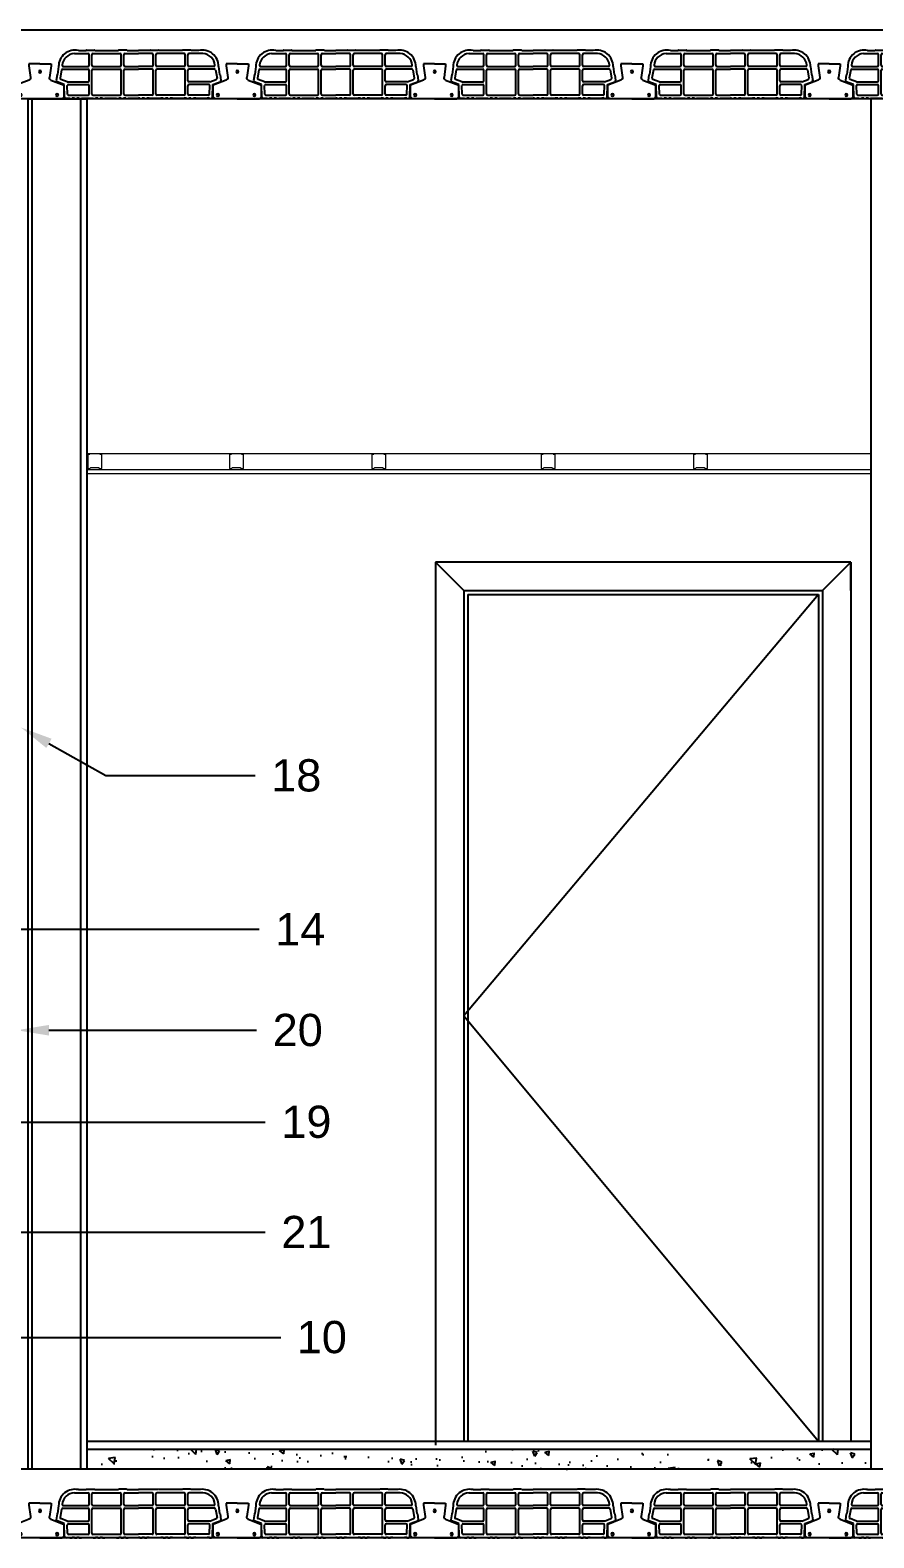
# Model space of a CAD drawing. Header units: metres. Extents: x 198 to 412, y -54 to 17.
# Drawn here: x 253.137 to 255.23, y -8.656 to -4.916 of the extents above; entities that cross this region are included whole.
import ezdxf
from ezdxf import colors
from ezdxf.entities.mleader import LeaderData, LeaderLine
from ezdxf.math import Vec2, Vec3

# ---------------------------------------------------------------- set-up
doc = ezdxf.new("R2010")
doc.units = ezdxf.units.M
doc.header["$LTSCALE"] = 10
doc.linetypes.add('DASHED2', pattern=[0.375, 0.25, -0.125])
for name, color, linetype in [('02', 2, 'Continuous'), ('1_MUROS', 6, 'Continuous'), ('A-ABERTURAS', 2, 'Continuous'), ('A-Autos', 254, 'Continuous'), ('A-MUROS', 6, 'Continuous'), ('A-TEXTOS', 2, 'Continuous'), ('Corte t', 2, 'Continuous'), ('HT-253', 253, 'Continuous'), ('Losa rap sapito', 251, 'Continuous'), ('piso', 1, 'Continuous'), ('TM-REVOQUE', 2, 'Continuous')]:
    doc.layers.add(name, color=color, linetype=linetype)
doc.layers.add('A-Cielorraso', color=1, linetype='Continuous', lineweight=5)
doc.styles.add('ARIAL', font='arial.ttf')

# ---------------------------------------------------------------- blocks, each defined once
blk = doc.blocks.new('VIGUETA NUEVA')
at = {"layer": '02'}
for p, q in [((852.3054, 1549.6661), (852.2767, 1549.6661)), ((852.2767, 1549.6661), (852.2767, 1549.6611)), ((852.2767, 1549.6611), (852.2809, 1549.6312)), ((852.3054, 1549.6661), (852.3342, 1549.6661)), ((852.3342, 1549.6611), (852.3299, 1549.6312)), ((852.3342, 1549.6661), (852.3342, 1549.6611)), ((852.2769, 1549.6243), (852.2429, 1549.6111)), ((852.3339, 1549.6243), (852.3679, 1549.6111)), ((852.2429, 1549.5811), (852.2429, 1549.6111)), ((852.2429, 1549.5811), (852.2479, 1549.5761)), ((852.3054, 1549.5761), (852.2479, 1549.5761)), ((852.3054, 1549.5761), (852.3629, 1549.5761)), ((852.3679, 1549.5811), (852.3629, 1549.5761)), ((852.3679, 1549.5811), (852.3679, 1549.6111))]:
    blk.add_line(p, q, dxfattribs=at)
for centre, start, end in [((852.2739, 1549.6307), 294.8533, 4.4381), ((852.3369, 1549.6307), 175.5619, 245.1467)]:
    blk.add_arc(centre, 0.00704, start, end, dxfattribs=at)
blk = doc.blocks.new('VIGUETA NUEVA1')
at = {"layer": 'piso'}
for centre in [(0, -0.02), (-0.0444, -0.0805), (0.0504, -0.0805)]:
    blk.add_circle(centre, 0.00324, dxfattribs=at)
at = {"layer": '1_MUROS'}
blk.add_blockref('VIGUETA NUEVA', (-852.3054, -1549.6661), dxfattribs=at)
blk = doc.blocks.new('Losa rap zapito')
at = {"layer": 'Losa rap sapito'}
for p, q in [((283.7711, -291.7719), (283.8051, -291.7719)), ((283.7813, -291.7641), (283.8003, -291.7641)), ((283.8012, -291.7632), (283.8205, -291.7632)), ((283.808, -291.8006), (283.808, -291.7747)), ((283.8147, -291.8006), (283.8147, -291.7747)), ((283.8176, -291.7719), (283.8844, -291.7719)), ((283.8215, -291.7641), (283.8806, -291.7641)), ((283.9008, -291.7632), (283.8815, -291.7632)), ((283.8873, -291.8006), (283.8873, -291.7747)), ((283.8941, -291.8006), (283.8941, -291.7747)), ((283.897, -291.7719), (283.9304, -291.7719)), ((283.9018, -291.7641), (283.9304, -291.7641)), ((283.959, -291.7641), (283.9304, -291.7641)), ((283.9638, -291.7719), (283.9304, -291.7719)), ((283.9599, -291.7632), (283.9792, -291.7632)), ((283.9667, -291.8006), (283.9667, -291.7747)), ((283.9734, -291.8006), (283.9734, -291.7747)), ((284.0431, -291.7719), (283.9763, -291.7719)), ((284.0393, -291.7641), (283.9802, -291.7641)), ((284.0595, -291.7632), (284.0402, -291.7632)), ((284.046, -291.8006), (284.046, -291.7747)), ((284.0527, -291.8006), (284.0527, -291.7747)), ((284.0896, -291.7719), (284.0556, -291.7719)), ((284.0795, -291.7641), (284.0605, -291.7641)), ((283.7282, -291.8243), (283.7262, -291.8386)), ((283.732, -291.8042), (283.7293, -291.8235)), ((283.7394, -291.8124), (283.7357, -291.8329)), ((283.7422, -291.8103), (283.8051, -291.8103)), ((283.7437, -291.8035), (283.8051, -291.8035)), ((283.7534, -291.8103), (283.8051, -291.8103)), ((283.808, -291.8391), (283.808, -291.8132)), ((283.8147, -291.8721), (283.8147, -291.8132)), ((283.8176, -291.8035), (283.8844, -291.8035)), ((283.8176, -291.8103), (283.8844, -291.8103)), ((283.8873, -291.8721), (283.8873, -291.8132)), ((283.8941, -291.8721), (283.8941, -291.8132)), ((283.897, -291.8035), (283.9304, -291.8035)), ((283.897, -291.8103), (283.9304, -291.8103)), ((283.9638, -291.8035), (283.9304, -291.8035)), ((283.9638, -291.8103), (283.9304, -291.8103)), ((283.9667, -291.8721), (283.9667, -291.8132)), ((283.9734, -291.8721), (283.9734, -291.8132)), ((284.0431, -291.8035), (283.9763, -291.8035)), ((284.0431, -291.8103), (283.9763, -291.8103)), ((284.046, -291.8721), (284.046, -291.8132)), ((284.0527, -291.8391), (284.0527, -291.8132)), ((284.117, -291.8035), (284.0556, -291.8035)), ((284.1186, -291.8103), (284.0556, -291.8103)), ((284.1073, -291.8103), (284.0556, -291.8103)), ((284.1214, -291.8124), (284.125, -291.8329)), ((284.1287, -291.8042), (284.1314, -291.8235)), ((284.1325, -291.8243), (284.1346, -291.8386)), ((283.7459, -291.8484), (283.728, -291.8417)), ((283.7534, -291.842), (283.7376, -291.836)), ((283.7466, -291.8799), (283.7459, -291.8484)), ((283.7534, -291.842), (283.8051, -291.842)), ((283.7542, -291.8721), (283.7536, -291.851)), ((283.7565, -291.8487), (283.8051, -291.8487)), ((283.808, -291.8721), (283.808, -291.8516)), ((284.0527, -291.8721), (284.0527, -291.8516)), ((284.1073, -291.842), (284.0556, -291.842)), ((284.1043, -291.8487), (284.0556, -291.8487)), ((284.1066, -291.8721), (284.1071, -291.851)), ((284.1073, -291.842), (284.1232, -291.836)), ((284.1141, -291.8799), (284.1149, -291.8484)), ((284.1149, -291.8484), (284.1327, -291.8417)), ((283.7541, -291.8836), (283.7504, -291.8836)), ((283.7541, -291.8836), (283.7516, -291.8836)), ((283.7541, -291.8836), (283.7516, -291.8836)), ((283.7541, -291.8836), (283.7541, -291.8827)), ((283.7541, -291.8827), (283.7598, -291.8827)), ((283.7571, -291.8749), (283.8051, -291.8749)), ((283.7598, -291.8836), (283.7598, -291.8827)), ((283.7598, -291.8836), (283.7656, -291.8836)), ((283.7714, -291.8827), (283.7656, -291.8827)), ((283.7656, -291.8836), (283.7656, -291.8827)), ((283.7714, -291.8836), (283.7714, -291.8827)), ((283.7714, -291.8836), (283.7772, -291.8836)), ((283.7772, -291.8836), (283.7772, -291.8827)), ((283.783, -291.8827), (283.7772, -291.8827)), ((283.783, -291.8836), (283.783, -291.8827)), ((283.783, -291.8836), (283.7887, -291.8836)), ((283.7887, -291.8836), (283.7887, -291.8827)), ((283.7887, -291.8827), (283.7945, -291.8827)), ((283.7945, -291.8836), (283.7945, -291.8827)), ((283.8003, -291.8836), (283.7945, -291.8836)), ((283.8003, -291.8827), (283.8061, -291.8827)), ((283.8003, -291.8836), (283.8003, -291.8827)), ((283.8061, -291.8836), (283.8061, -291.8827)), ((283.8119, -291.8836), (283.8061, -291.8836)), ((283.8119, -291.8827), (283.8176, -291.8827)), ((283.8119, -291.8836), (283.8119, -291.8827)), ((283.8119, -291.8827), (283.8176, -291.8827)), ((283.8176, -291.8749), (283.8844, -291.8749)), ((283.8176, -291.8836), (283.8176, -291.8827)), ((283.8176, -291.8836), (283.8234, -291.8836)), ((283.8292, -291.8827), (283.8234, -291.8827)), ((283.8234, -291.8836), (283.8234, -291.8827)), ((283.8292, -291.8836), (283.8292, -291.8827)), ((283.8292, -291.8836), (283.835, -291.8836)), ((283.835, -291.8836), (283.835, -291.8827)), ((283.8408, -291.8827), (283.835, -291.8827)), ((283.8408, -291.8836), (283.8408, -291.8827)), ((283.8408, -291.8836), (283.8465, -291.8836)), ((283.8465, -291.8836), (283.8465, -291.8827)), ((283.8465, -291.8827), (283.8523, -291.8827)), ((283.8523, -291.8836), (283.8523, -291.8827)), ((283.8581, -291.8836), (283.8523, -291.8836)), ((283.8581, -291.8827), (283.8639, -291.8827)), ((283.8581, -291.8836), (283.8581, -291.8827)), ((283.8639, -291.8836), (283.8639, -291.8827)), ((283.8697, -291.8836), (283.8639, -291.8836)), ((283.8697, -291.8827), (283.8755, -291.8827)), ((283.8697, -291.8836), (283.8697, -291.8827)), ((283.8697, -291.8827), (283.8755, -291.8827)), ((283.8755, -291.8836), (283.8755, -291.8827)), ((283.8755, -291.8836), (283.8812, -291.8836)), ((283.887, -291.8827), (283.8812, -291.8827)), ((283.8812, -291.8836), (283.8812, -291.8827)), ((283.887, -291.8836), (283.887, -291.8827)), ((283.887, -291.8836), (283.8928, -291.8836)), ((283.8928, -291.8836), (283.8928, -291.8827)), ((283.8986, -291.8827), (283.8928, -291.8827)), ((283.897, -291.8749), (283.9304, -291.8749)), ((283.8986, -291.8836), (283.8986, -291.8827)), ((283.8986, -291.8836), (283.9044, -291.8836)), ((283.9044, -291.8836), (283.9044, -291.8827)), ((283.9044, -291.8827), (283.9101, -291.8827)), ((283.9101, -291.8836), (283.9101, -291.8827)), ((283.9159, -291.8836), (283.9101, -291.8836)), ((283.9159, -291.8827), (283.9217, -291.8827)), ((283.9159, -291.8836), (283.9159, -291.8827)), ((283.9217, -291.8836), (283.9217, -291.8827)), ((283.9275, -291.8836), (283.9217, -291.8836)), ((283.9275, -291.8836), (283.9275, -291.8827)), ((283.9275, -291.8827), (283.9304, -291.8827)), ((283.9638, -291.8749), (283.9304, -291.8749)), ((283.9333, -291.8827), (283.9304, -291.8827)), ((283.9333, -291.8836), (283.9333, -291.8827)), ((283.9333, -291.8836), (283.939, -291.8836)), ((283.9448, -291.8827), (283.939, -291.8827)), ((283.939, -291.8836), (283.939, -291.8827)), ((283.9448, -291.8836), (283.9448, -291.8827)), ((283.9448, -291.8836), (283.9506, -291.8836)), ((283.9506, -291.8836), (283.9506, -291.8827)), ((283.9564, -291.8827), (283.9506, -291.8827)), ((283.9564, -291.8836), (283.9564, -291.8827)), ((283.9622, -291.8836), (283.9564, -291.8836)), ((283.9622, -291.8836), (283.9622, -291.8827)), ((283.9622, -291.8827), (283.9679, -291.8827)), ((283.9679, -291.8836), (283.9679, -291.8827)), ((283.9737, -291.8836), (283.9679, -291.8836)), ((283.9737, -291.8827), (283.9795, -291.8827)), ((283.9737, -291.8836), (283.9737, -291.8827)), ((284.0431, -291.8749), (283.9763, -291.8749)), ((283.9795, -291.8836), (283.9795, -291.8827)), ((283.9853, -291.8836), (283.9795, -291.8836)), ((283.9911, -291.8827), (283.9853, -291.8827)), ((283.9853, -291.8836), (283.9853, -291.8827)), ((283.9911, -291.8827), (283.9853, -291.8827)), ((283.9911, -291.8836), (283.9911, -291.8827)), ((283.9911, -291.8836), (283.9968, -291.8836)), ((284.0026, -291.8827), (283.9968, -291.8827)), ((283.9968, -291.8836), (283.9968, -291.8827)), ((284.0026, -291.8836), (284.0026, -291.8827)), ((284.0026, -291.8836), (284.0084, -291.8836)), ((284.0084, -291.8836), (284.0084, -291.8827)), ((284.0142, -291.8827), (284.0084, -291.8827)), ((284.0142, -291.8836), (284.0142, -291.8827)), ((284.02, -291.8836), (284.0142, -291.8836)), ((284.02, -291.8836), (284.02, -291.8827)), ((284.02, -291.8827), (284.0258, -291.8827)), ((284.0258, -291.8836), (284.0258, -291.8827)), ((284.0315, -291.8836), (284.0258, -291.8836)), ((284.0315, -291.8827), (284.0373, -291.8827)), ((284.0315, -291.8836), (284.0315, -291.8827)), ((284.0373, -291.8836), (284.0373, -291.8827)), ((284.0431, -291.8836), (284.0373, -291.8836)), ((284.0489, -291.8827), (284.0431, -291.8827)), ((284.0431, -291.8836), (284.0431, -291.8827)), ((284.0489, -291.8827), (284.0431, -291.8827)), ((284.0489, -291.8836), (284.0489, -291.8827)), ((284.0489, -291.8836), (284.0547, -291.8836)), ((284.0604, -291.8827), (284.0547, -291.8827)), ((284.0547, -291.8836), (284.0547, -291.8827)), ((284.1037, -291.8749), (284.0556, -291.8749)), ((284.0604, -291.8836), (284.0604, -291.8827)), ((284.0604, -291.8836), (284.0662, -291.8836)), ((284.0662, -291.8836), (284.0662, -291.8827)), ((284.072, -291.8827), (284.0662, -291.8827)), ((284.072, -291.8836), (284.072, -291.8827)), ((284.0778, -291.8836), (284.072, -291.8836)), ((284.0778, -291.8836), (284.0778, -291.8827)), ((284.0778, -291.8827), (284.0836, -291.8827)), ((284.0836, -291.8836), (284.0836, -291.8827)), ((284.0893, -291.8836), (284.0836, -291.8836)), ((284.0893, -291.8827), (284.0951, -291.8827)), ((284.0893, -291.8836), (284.0893, -291.8827)), ((284.0951, -291.8836), (284.0951, -291.8827)), ((284.1009, -291.8836), (284.0951, -291.8836)), ((284.1009, -291.8836), (284.1009, -291.8827)), ((284.1067, -291.8827), (284.1009, -291.8827)), ((284.1067, -291.8836), (284.1067, -291.8827)), ((284.1067, -291.8836), (284.1092, -291.8836)), ((284.1067, -291.8836), (284.1092, -291.8836)), ((284.1067, -291.8836), (284.1103, -291.8836))]:
    blk.add_line(p, q, dxfattribs=at)
for centre, radius, start, end in [((283.7724, -291.8035), 0.0404, 77.2971, 181.0135), ((283.7724, -291.8035), 0.0317, 92.259, 174.7894), ((283.8012, -291.7641), 0.000963, 90, 180), ((283.8051, -291.7747), 0.00289, 0, 90), ((283.8176, -291.7747), 0.00289, 90, 180), ((283.8205, -291.7641), 0.000963, 0, 90), ((283.8815, -291.7641), 0.000963, 90, 180), ((283.8844, -291.7747), 0.00289, 0, 90), ((283.897, -291.7747), 0.00289, 90, 180), ((283.9008, -291.7641), 0.000963, 0, 90), ((283.9599, -291.7641), 0.000963, 90, 180), ((283.9638, -291.7747), 0.00289, 0, 90), ((283.9763, -291.7747), 0.00289, 90, 180), ((283.9792, -291.7641), 0.000963, 0, 90), ((284.0402, -291.7641), 0.000963, 90, 180), ((284.0431, -291.7747), 0.00289, 0, 90), ((284.0556, -291.7747), 0.00289, 90, 180), ((284.0595, -291.7641), 0.000963, 0, 90), ((284.0883, -291.8035), 0.0404, 358.9865, 102.7029), ((284.0883, -291.8035), 0.0317, 5.2106, 87.741), ((283.7292, -291.8244), 0.000963, 81.8699, 171.8699), ((283.7422, -291.8132), 0.00289, 90, 165.2593), ((283.7437, -291.8006), 0.00289, 180.2316, 270), ((283.8051, -291.8006), 0.00289, 270, 0), ((283.8051, -291.8132), 0.00289, 0, 90), ((283.8176, -291.8006), 0.00289, 180, 270), ((283.8176, -291.8132), 0.00289, 90, 180), ((283.8844, -291.8006), 0.00289, 270, 0), ((283.8844, -291.8132), 0.00289, 0, 90), ((283.897, -291.8006), 0.00289, 180, 270), ((283.897, -291.8132), 0.00289, 90, 180), ((283.9638, -291.8006), 0.00289, 270, 0), ((283.9638, -291.8132), 0.00289, 0, 90), ((283.9763, -291.8006), 0.00289, 180, 270), ((283.9763, -291.8132), 0.00289, 90, 180), ((284.0431, -291.8006), 0.00289, 270, 0), ((284.0431, -291.8132), 0.00289, 0, 90), ((284.0556, -291.8006), 0.00289, 180, 270), ((284.0556, -291.8132), 0.00289, 90, 180), ((284.117, -291.8006), 0.00289, 270, 359.7684), ((284.1186, -291.8132), 0.00289, 14.7407, 90), ((284.1316, -291.8244), 0.000963, 8.1301, 98.1301), ((283.729, -291.839), 0.00289, 171.8699, 249.444), ((283.7386, -291.8333), 0.00289, 171.8699, 249.444), ((283.7565, -291.8516), 0.00289, 90, 168.5947), ((283.8051, -291.8391), 0.00289, 270, 0), ((283.8051, -291.8516), 0.00289, 0, 90), ((284.0556, -291.8391), 0.00289, 180, 270), ((284.0556, -291.8516), 0.00289, 90, 180), ((284.1043, -291.8516), 0.00289, 11.4053, 90), ((284.1222, -291.8333), 0.00289, 290.556, 8.1301), ((284.1317, -291.839), 0.00289, 290.556, 8.1301), ((283.7505, -291.8797), 0.0039, 182.4799, 268.1248), ((283.7571, -291.8721), 0.00289, 180, 271.41), ((283.8051, -291.8721), 0.00289, 270, 0), ((283.8176, -291.8721), 0.00289, 180, 270), ((283.8844, -291.8721), 0.00289, 270, 0), ((283.897, -291.8721), 0.00289, 180, 270), ((283.9638, -291.8721), 0.00289, 270, 0), ((283.9763, -291.8721), 0.00289, 180, 270), ((284.0431, -291.8721), 0.00289, 270, 0), ((284.0556, -291.8721), 0.00289, 180, 270), ((284.1037, -291.8721), 0.00289, 268.59, 0), ((284.1102, -291.8797), 0.0039, 271.8752, 357.5201)]:
    blk.add_arc(centre, radius, start, end, dxfattribs=at)

msp = doc.modelspace()

# ---------------------------------------------------------------- hatches: boundary and pattern name
at = {"layer": 'HT-253'}
h = msp.add_hatch(dxfattribs=at)
h.set_pattern_fill('AR-CONC', color=256, scale=0.0007, angle=90)
h.set_pattern_definition([(140, (-148.17805, 31.08388), (0.01115736, 0.127529268), [0.013335, -0.146685]), (85, (-148.17805, 31.08388), (-0.13373979, -0.024670395), [0.010668, -0.11734841]), (190.451445, (-148.17712, 31.0945), (-0.122582426, 0.102858873), [0.011333006, -0.12466317]), (136.1842, (-148.21361, 31.08388), (0.02942963, 0.18975533), [0.0200025, -0.2200275]), (186.63556, (-148.21116, 31.09969), (-0.17319829, 0.16618289), [0.01699952, -0.18699493]), (81.18415, (-148.2136, 31.08388), (-0.17319829, 0.16618289), [0.01600198, -0.17602181]), (111, (-148.20472, 31.10166), (0.07158564, 0.106130074), [0.013335, -0.146685]), (56, (-148.20472, 31.10166), (-0.128931576, 0.04326142), [0.010668, -0.117348]), (161.451445, (-148.19875, 31.1105), (-0.05734594, 0.149391493), [0.011333006, -0.124662956]), (127.5, (-148.17805, 31.083875), (-0.059188527, 0.0021620223), [0, -0.1159256, 0, -0.119126, 0, -0.1177925]), (97.5, (-148.17805, 31.083875), (-0.070126402, 0.046773764), [0, -0.0679196, 0, -0.1132586, 0, -0.0448945]), (57.5, (-148.17805, 31.044226), (0.004010121, 0.0949134166), [0, -0.04445, 0, -0.138684, 0, -0.184023]), (47.5, (-148.17805, 31.02645), (-0.017798544, 0.103690427), [0, -0.057785, 0, -0.0921004, 0, -0.130683])])
h.paths.add_polyline_path([(255.2221, -8.4363), (253.2769, -8.4363), (253.2769, -8.4863), (255.2221, -8.4863)])

# ---------------------------------------------------------------- linework, layer by layer
at = {"color": 5}
for p, q in [((256.6835, -4.9163), (251.633, -4.9163)), ((256.6835, -5.0863), (251.633, -5.0863)), ((256.6835, -8.4863), (251.633, -8.4863)), ((256.6835, -8.6563), (251.633, -8.6563))]:
    msp.add_line(p, q, dxfattribs=at)
at = {"color": 2}
for p, q in [((253.2769, -8.4163), (255.2218, -8.4163)), ((253.2769, -8.4363), (255.2218, -8.4363))]:
    msp.add_line(p, q, dxfattribs=at)
at = {"layer": 'A-ABERTURAS', "color": 1, "linetype": 'DASHED2'}
for p, q in [((255.1726, -6.2363), (254.1426, -6.2363)), ((254.2126, -6.3063), (254.1426, -6.2363)), ((255.1026, -6.3063), (255.1726, -6.2363)), ((255.1726, -6.3063), (255.1726, -6.2363)), ((255.0926, -6.3163), (254.2126, -7.3613)), ((255.0926, -6.3063), (255.1026, -6.3063)), ((254.2126, -7.3613), (255.0926, -8.4163))]:
    msp.add_line(p, q, dxfattribs=at)
for points in [[(254.1426, -6.2363), (254.1426, -8.4263)], [(255.1726, -6.2363), (255.1726, -8.4163)], [(254.2126, -6.3063), (254.2126, -8.4163)], [(254.2126, -6.3063), (255.0926, -6.3063)], [(254.2226, -6.3163), (254.2226, -8.4163)], [(254.2226, -6.3163), (255.0926, -6.3163)], [(255.0926, -6.3163), (255.0926, -8.4163)], [(255.1026, -6.3063), (255.1026, -8.4163)]]:
    msp.add_lwpolyline(points, dxfattribs=at)
at = {"layer": 'A-Autos'}
for p in [(254.6579, -8.4163), (255.1079, -8.4163)]:
    msp.add_line(p, (255.1079, -8.4163), dxfattribs=at)
at = {"layer": 'A-Cielorraso', "linetype": 'Continuous'}
for points in [[(253.2769, -5.9663), (253.8945, -5.9663), (253.8945, -5.9663), (255.2221, -5.9663)], [(253.2847, -5.9688), (253.2797, -5.9688), (253.2797, -6.0038), (253.2847, -6.0038), (253.2871, -6.0008), (253.3064, -6.0008), (253.3097, -6.0038), (253.3147, -6.0038), (253.3147, -5.9688), (253.3097, -5.9688)], [(253.2997, -5.9663), (255.2221, -5.9663)], [(253.6362, -5.9688), (253.6312, -5.9688), (253.6312, -6.0038), (253.6362, -6.0038), (253.6385, -6.0008), (253.6579, -6.0008), (253.6612, -6.0038), (253.6662, -6.0038), (253.6662, -5.9688), (253.6612, -5.9688)], [(253.9894, -5.9688), (253.9844, -5.9688), (253.9844, -6.0038), (253.9894, -6.0038), (253.9918, -6.0008), (254.0111, -6.0008), (254.0144, -6.0038), (254.0194, -6.0038), (254.0194, -5.9688), (254.0144, -5.9688)], [(254.4092, -5.9688), (254.4042, -5.9688), (254.4042, -6.0038), (254.4092, -6.0038), (254.4115, -6.0008), (254.4308, -6.0008), (254.4342, -6.0038), (254.4392, -6.0038), (254.4392, -5.9688), (254.4342, -5.9688)], [(254.787, -5.9688), (254.782, -5.9688), (254.782, -6.0038), (254.787, -6.0038), (254.7894, -6.0008), (254.8087, -6.0008), (254.812, -6.0038), (254.817, -6.0038), (254.817, -5.9688), (254.812, -5.9688)]]:
    msp.add_lwpolyline(points, dxfattribs=at)
at = {"layer": 'A-Cielorraso', "color": 2, "linetype": 'Continuous'}
for points in [[(253.2769, -6.0063), (253.9345, -6.0063), (253.9345, -6.0063), (255.2221, -6.0063)], [(253.2769, -6.0163), (253.9445, -6.0163), (253.9445, -6.0163), (255.2221, -6.0163)]]:
    msp.add_lwpolyline(points, dxfattribs=at)
at = {"layer": 'A-MUROS', "color": 1}
msp.add_lwpolyline([(253.1315, -8.4863), (253.1315, -5.0863), (253.2769, -5.0863), (253.2769, -8.4863)], close=True, dxfattribs=at)
at = {"layer": 'A-MUROS'}
msp.add_lwpolyline([(253.1419, -8.4863), (253.1419, -5.0863), (253.2619, -5.0863), (253.2619, -8.4863), (253.1419, -8.4863)], close=True, dxfattribs=at)
at = {"layer": 'TM-REVOQUE'}
msp.add_line((255.2221, -5.0863), (255.2221, -8.4863), dxfattribs=at)

# ---------------------------------------------------------------- block references
at = {"layer": 'A-MUROS'}
for p in [(-30.5247, 286.7974), (-30.0353, 286.7974), (-29.5458, 286.7974), (-29.0564, 286.7974), (-28.567, 286.7974), (-30.5247, 283.2274), (-30.0353, 283.2274), (-29.5458, 283.2274), (-29.0564, 283.2274), (-28.567, 283.2274)]:
    msp.add_blockref('Losa rap zapito', p, dxfattribs=at)
at = {"layer": 'Corte t', "xscale": -0.9559179682510148, "yscale": 0.9559179682510148, "zscale": 0.9559179682510148}
for p in [(253.1611, -5.0002), (253.6505, -5.0002), (254.14, -5.0002), (254.6294, -5.0002), (255.1188, -5.0002), (253.1611, -8.5702), (253.6505, -8.5702), (254.14, -8.5702), (254.6294, -8.5702), (255.1188, -8.5702)]:
    msp.add_blockref('VIGUETA NUEVA1', p, dxfattribs=at)

# ---------------------------------------------------------------- leaders
at = {"layer": 'A-TEXTOS'}
ml = msp.add_multileader_mtext('Standard', dxfattribs=at)
ml.set_content('18', color=256, style='ARIAL')
ml.set_leader_properties(color=1)
ml.build(insert=Vec2(0, 0))
ml.multileader.update_dxf_attribs({"has_text_frame": 1, "arrow_head_size": 0.08, "scale": 0.02})
ctx = ml.context
ctx.base_point, ctx.scale, ctx.char_height, ctx.arrow_head_size, ctx.landing_gap_size, ctx.plane_origin = Vec3(253.6947, -6.7655), 0.02, 0.08, 0.08, 0.04, Vec3(252.4384, -6.7655)
notes = []
notes.append((ctx, [(0, (1, 1, 0), (253.3248, -6.7655), (1, 0), 0.3699, [(0, [(253.1138, -6.646)], 0, [])])]))
ctx.mtext.insert, ctx.mtext.width, ctx.mtext.flow_direction = Vec3(253.7347, -6.7248), 0.029468, 5
ml = msp.add_multileader_mtext('Standard', dxfattribs=at)
ml.set_content('14', color=256, style='ARIAL')
ml.set_leader_properties(color=1)
ml.build(insert=Vec2(0, 0))
ml.multileader.update_dxf_attribs({"has_text_frame": 1, "arrow_head_size": 0.08, "scale": 0.02})
ctx = ml.context
ctx.base_point, ctx.scale, ctx.char_height, ctx.arrow_head_size, ctx.landing_gap_size, ctx.plane_origin = Vec3(253.7045, -7.1465), 0.02, 0.08, 0.08, 0.04, Vec3(252.4384, -7.1465)
notes.append((ctx, [(0, (1, 1, 0), (252.5964, -7.1465), (1, 0), 1.1081, [(0, [(252.5969, -7.6663)], 0, [])])]))
ctx.mtext.insert, ctx.mtext.width, ctx.mtext.flow_direction = Vec3(253.7445, -7.1065), 0.029468, 5
ml = msp.add_multileader_mtext('Standard', dxfattribs=at)
ml.set_content('20', color=256, style='ARIAL')
ml.set_leader_properties(color=1)
ml.build(insert=Vec2(0, 0))
ml.multileader.update_dxf_attribs({"has_text_frame": 1, "arrow_head_size": 0.08, "scale": 0.02})
ctx = ml.context
ctx.base_point, ctx.scale, ctx.char_height, ctx.arrow_head_size, ctx.landing_gap_size, ctx.plane_origin = Vec3(253.6983, -7.3971), 0.02, 0.08, 0.08, 0.04, Vec3(251.0948, -7.3971)
notes.append((ctx, [(0, (1, 1, 0), (253.5383, -7.3971), (1, 0), 0.16, [(0, [(253.1032, -7.3971)], 0, [])])]))
ctx.mtext.insert, ctx.mtext.flow_direction = Vec3(253.7383, -7.3564), 5
ml = msp.add_multileader_mtext('Standard', dxfattribs=at)
ml.set_content('19', color=256, style='ARIAL')
ml.set_leader_properties(color=1)
ml.build(insert=Vec2(0, 0))
ml.multileader.update_dxf_attribs({"has_text_frame": 1, "arrow_head_size": 0.08, "scale": 0.02})
ctx = ml.context
ctx.base_point, ctx.scale, ctx.char_height, ctx.arrow_head_size, ctx.landing_gap_size, ctx.plane_origin = Vec3(253.7198, -7.6248), 0.02, 0.08, 0.08, 0.04, Vec3(251.1164, -7.6248)
notes.append((ctx, [(0, (1, 1, 0), (253.4402, -7.6248), (1, 0), 0.2796, [(0, [(252.8774, -7.6248)], 0, [])])]))
ctx.mtext.insert, ctx.mtext.flow_direction = Vec3(253.7598, -7.5841), 5
ml = msp.add_multileader_mtext('Standard', dxfattribs=at)
ml.set_content('21', color=256, style='ARIAL')
ml.set_leader_properties(color=1)
ml.build(insert=Vec2(0, 0))
ml.multileader.update_dxf_attribs({"has_text_frame": 1, "arrow_head_size": 0.08, "scale": 0.02})
ctx = ml.context
ctx.base_point, ctx.scale, ctx.char_height, ctx.arrow_head_size, ctx.landing_gap_size, ctx.plane_origin = Vec3(253.7198, -7.8976), 0.02, 0.08, 0.08, 0.04, Vec3(251.1164, -7.8976)
notes.append((ctx, [(0, (1, 1, 0), (253.4402, -7.8976), (1, 0), 0.2796, [(0, [(252.8774, -7.8976)], 0, [])])]))
ctx.mtext.insert, ctx.mtext.flow_direction = Vec3(253.7598, -7.8576), 5
ml = msp.add_multileader_mtext('Standard', dxfattribs=at)
ml.set_content('10', color=256, style='ARIAL')
ml.set_leader_properties(color=1)
ml.build(insert=Vec2(0, 0))
ml.multileader.update_dxf_attribs({"has_text_frame": 1, "dogleg_length": 41.7645, "arrow_head_size": 0.08, "scale": 0.02})
ctx = ml.context
ctx.base_point, ctx.scale, ctx.char_height, ctx.arrow_head_size, ctx.landing_gap_size, ctx.plane_origin = Vec3(253.7581, -8.1589, 0), 0.02, 0.08, 0.08, 0.04, Vec3(251.7558, -8.1389, 0)
notes.append((ctx, [(0, (1, 1, 0), (252.5109, -8.1589, 0), (1, 0), 1.2473, [(0, [(252.4988, -8.4163, 0)], 0, [])])]))
ctx.mtext.insert, ctx.mtext.flow_direction = Vec3(253.7981, -8.1182, 0), 5
for ctx, leaders in notes:
    for number, flags, end, landing, length, lines in leaders:
        leader = LeaderData()
        leader.index, (leader.has_last_leader_line, leader.has_dogleg_vector, leader.attachment_direction) = number, flags
        leader.last_leader_point, leader.dogleg_vector, leader.dogleg_length = Vec3(end), Vec3(landing), length
        for number, points, colour, breaks in lines:
            line = LeaderLine()
            line.index, line.vertices, line.color, line.breaks = number, Vec3.list(points), colors.encode_raw_color(colour), breaks
            leader.lines.append(line)
        ctx.leaders.append(leader)

doc.saveas('drawing.dxf')
